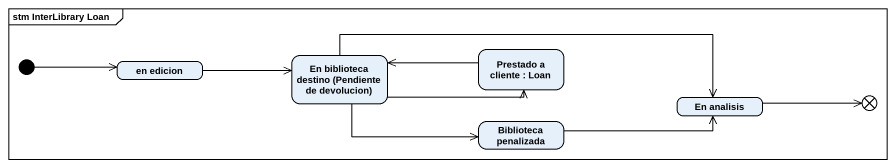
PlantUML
@startuml
mainframe stm InterLibrary Loan
hide empty description
state "en edicion" as en_edicion
state "En biblioteca destino (Pendiente de devolucion)" as En_biblioteca_destino
state "Prestado a cliente : Loan" as Prestado_a_cliente
state "Biblioteca penalizada" as Biblioteca_penalizada
state "En analisis" as En_analisis
state flowfinal1 <<end>>
[*] -right-> en_edicion
en_edicion -right-> En_biblioteca_destino
En_biblioteca_destino -right-> Prestado_a_cliente
En_biblioteca_destino -right-> Biblioteca_penalizada
En_biblioteca_destino -right-> En_analisis
Prestado_a_cliente -left-> En_biblioteca_destino
Biblioteca_penalizada -right-> En_analisis
En_analisis -right-> flowfinal1
@enduml
